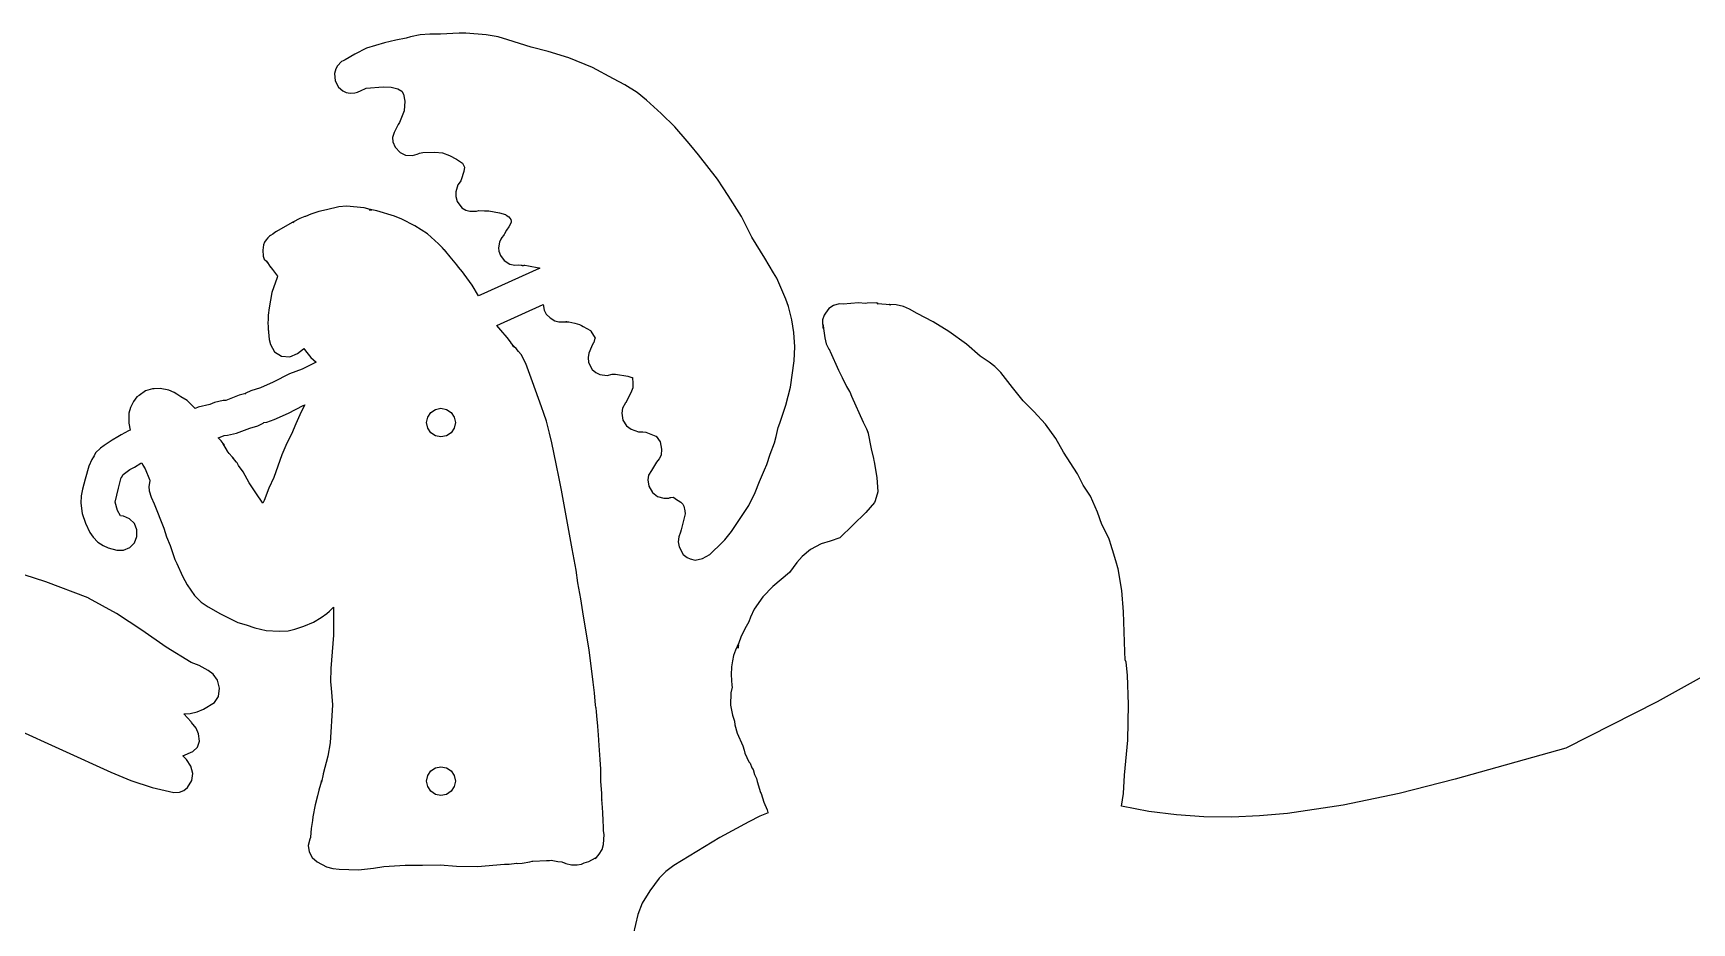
# Model space of a CAD drawing. Extents: x -2300 to 2026, y -6513 to 1502.
# Drawn here: x -1797.9 to -1566.7, y -2632.7 to -2508.6 of the extents above; entities that cross this region are included whole.
import ezdxf

# ---------------------------------------------------------------- set-up
doc = ezdxf.new("R2010")
doc.units = 0

msp = doc.modelspace()

# ---------------------------------------------------------------- linework, layer by layer
at = {"layer": 'Layer 1'}
for p, q in [((-1751.438942, -2510.73777), (-1753.078082, -2511.542947)), ((-1748.940432, -2510.000961), (-1751.438942, -2510.73777)), ((-1747.345102, -2509.588001), (-1748.940432, -2510.000961)), ((-1745.934772, -2509.32236), (-1747.345102, -2509.588001)), ((-1745.326232, -2509.146677), (-1745.934772, -2509.32236)), ((-1743.939527, -2508.886963), (-1745.326232, -2509.146677)), ((-1742.612672, -2508.769488), (-1743.939527, -2508.886963)), ((-1741.118732, -2508.756788), (-1742.612672, -2508.769488)), ((-1738.516302, -2508.63635), (-1741.118732, -2508.756788)), ((-1737.602117, -2508.63635), (-1738.516302, -2508.63635)), ((-1737.6, -2508.63), (-1737.602117, -2508.63635)), ((-1737.599618, -2508.638682), (-1737.6, -2508.63)), ((-1734.774938, -2508.846961), (-1737.599618, -2508.638682)), ((-1733.069118, -2509.147738), (-1734.774938, -2508.846961)), ((-1731.747688, -2509.557947), (-1733.069118, -2509.147738)), ((-1728.475548, -2510.605487), (-1731.747688, -2509.557947)), ((-1726.136848, -2511.203867), (-1728.475548, -2510.605487)), ((-1754.908335, -2512.577279), (-1755.468642, -2513.195)), ((-1754.697119, -2512.50772), (-1754.908335, -2512.577279)), ((-1754.49773, -2512.413741), (-1754.697119, -2512.50772)), ((-1754.393802, -2512.328016), (-1754.49773, -2512.413741)), ((-1753.078082, -2511.542947), (-1754.393802, -2512.328016)), ((-1723.251628, -2512.052436), (-1726.136848, -2511.203867)), ((-1719.95967, -2513.427897), (-1723.251628, -2512.052436)), ((-1755.700628, -2513.590392), (-1755.901711, -2514.272592)), ((-1755.901711, -2514.272592), (-1755.831438, -2515.264671)), ((-1755.831438, -2515.264671), (-1755.33487, -2516.177798)), ((-1755.468642, -2513.195), (-1755.700628, -2513.590392)), ((-1717.028228, -2514.978296), (-1719.95967, -2513.427897)), ((-1715.445075, -2515.827264), (-1717.028228, -2514.978296)), ((-1755.33487, -2516.177798), (-1754.73014, -2516.677541)), ((-1754.73014, -2516.677541), (-1754.263628, -2516.88582)), ((-1754.263628, -2516.88582), (-1753.718376, -2516.994828)), ((-1753.718376, -2516.994828), (-1753.076605, -2516.961173)), ((-1753.076605, -2516.961173), (-1752.890551, -2516.919264)), ((-1752.890551, -2516.919264), (-1752.705555, -2516.86296)), ((-1752.705555, -2516.86296), (-1752.587234, -2516.81597)), ((-1752.587234, -2516.81597), (-1752.259575, -2516.685372)), ((-1752.259575, -2516.685372), (-1751.465193, -2516.311147)), ((-1751.465193, -2516.311147), (-1749.104351, -2516.09628)), ((-1749.104351, -2516.09628), (-1748.016886, -2516.179733)), ((-1748.016886, -2516.179733), (-1747.072273, -2516.408302)), ((-1747.072273, -2516.408302), (-1746.515803, -2516.700824)), ((-1746.515803, -2516.700824), (-1746.275985, -2517.122463)), ((-1746.275985, -2517.122463), (-1746.095011, -2518.1156)), ((-1713.729838, -2516.905306), (-1715.445075, -2515.827264)), ((-1712.414118, -2517.998776), (-1713.729838, -2516.905306)), ((-1746.171634, -2519.4474), (-1746.822719, -2521.084)), ((-1746.095011, -2518.1156), (-1746.171634, -2519.4474)), ((-1710.384238, -2519.815716), (-1712.414118, -2517.998776)), ((-1708.461888, -2521.682826), (-1710.384238, -2519.815716)), ((-1747.358657, -2521.998186), (-1747.596781, -2522.466391)), ((-1747.304259, -2521.925796), (-1747.358657, -2521.998186)), ((-1747.213878, -2521.746515), (-1747.304259, -2521.925796)), ((-1747.011737, -2521.380121), (-1747.213878, -2521.746515)), ((-1746.822719, -2521.084), (-1747.011737, -2521.380121)), ((-1706.722418, -2523.708046), (-1708.461888, -2521.682826)), ((-1747.596781, -2522.466391), (-1747.800113, -2523.181108)), ((-1747.800113, -2523.181108), (-1747.747603, -2523.774558)), ((-1747.747603, -2523.774558), (-1747.425755, -2524.537971)), ((-1747.425755, -2524.537971), (-1746.753319, -2525.255836)), ((-1706.222408, -2524.277531), (-1706.722418, -2523.708046)), ((-1705.177888, -2525.587426), (-1706.222408, -2524.277531)), ((-1746.753319, -2525.255836), (-1745.984525, -2525.642231)), ((-1745.984525, -2525.642231), (-1745.019116, -2525.704249)), ((-1745.019116, -2525.704249), (-1744.359353, -2525.514596)), ((-1744.359353, -2525.514596), (-1744.156789, -2525.404106)), ((-1744.156789, -2525.404106), (-1744.030636, -2525.381881)), ((-1744.030636, -2525.381881), (-1743.581481, -2525.289383)), ((-1743.581481, -2525.289383), (-1741.899581, -2525.247473)), ((-1741.899581, -2525.247473), (-1740.834481, -2525.331293)), ((-1740.834481, -2525.331293), (-1739.861637, -2525.68123)), ((-1739.861637, -2525.68123), (-1738.895621, -2526.192139)), ((-1738.895621, -2526.192139), (-1738.059964, -2526.766389)), ((-1738.059964, -2526.766389), (-1737.78755, -2527.318626)), ((-1702.501588, -2528.996516), (-1705.177888, -2525.587426)), ((-1738.290892, -2529.215157), (-1738.3999, -2529.380045)), ((-1738.228874, -2529.080326), (-1738.290892, -2529.215157)), ((-1737.863988, -2527.944523), (-1738.228874, -2529.080326)), ((-1737.78755, -2527.318626), (-1737.863988, -2527.944523)), ((-1701.711862, -2530.196446), (-1702.501588, -2528.996516)), ((-1738.99066, -2530.775345), (-1738.99701, -2531.414153)), ((-1738.99701, -2531.414153), (-1738.805188, -2532.114687)), ((-1738.697503, -2529.793772), (-1738.99066, -2530.775345)), ((-1738.3999, -2529.380045), (-1738.697503, -2529.793772)), ((-1701.016963, -2531.266206), (-1701.711862, -2530.196446)), ((-1699.154933, -2534.186346), (-1701.016963, -2531.266206)), ((-1759.208563, -2533.871172), (-1759.933519, -2534.206663)), ((-1758.08192, -2533.487104), (-1759.208563, -2533.871172)), ((-1757.030523, -2533.259881), (-1758.08192, -2533.487104)), ((-1755.301423, -2532.842476), (-1757.030523, -2533.259881)), ((-1754.236323, -2532.781516), (-1755.301423, -2532.842476)), ((-1751.784173, -2533.00313), (-1754.236323, -2532.781516)), ((-1750.947669, -2533.212891), (-1751.784173, -2533.00313)), ((-1750.464858, -2533.311316), (-1751.058793, -2533.247816)), ((-1751.058793, -2533.247816), (-1750.694304, -2533.278296)), ((-1750.905335, -2533.229824), (-1750.947669, -2533.212891)), ((-1750.694304, -2533.278296), (-1750.905335, -2533.229824)), ((-1750.008718, -2533.420536), (-1750.464858, -2533.311316)), ((-1747.543658, -2534.137237), (-1750.008718, -2533.420536)), ((-1738.805188, -2532.114687), (-1738.135529, -2532.976673)), ((-1738.135529, -2532.976673), (-1737.591306, -2533.301732)), ((-1737.591306, -2533.301732), (-1737.024044, -2533.466097)), ((-1737.024044, -2533.466097), (-1736.095919, -2533.465621)), ((-1736.095919, -2533.465621), (-1735.782653, -2533.377145)), ((-1735.782653, -2533.377145), (-1734.973454, -2533.402121)), ((-1734.973454, -2533.402121), (-1734.369783, -2533.410588)), ((-1734.369783, -2533.410588), (-1732.918813, -2533.692739)), ((-1732.918813, -2533.692739), (-1732.084637, -2533.922608)), ((-1732.084637, -2533.922608), (-1731.949806, -2534.013624)), ((-1764.003644, -2536.290513), (-1764.213458, -2536.42717)), ((-1761.786654, -2535.036393), (-1764.003644, -2536.290513)), ((-1761.574353, -2534.923787), (-1761.786654, -2535.036393)), ((-1761.708232, -2535.017502), (-1761.574353, -2534.923787)), ((-1761.699871, -2535.007395), (-1761.708232, -2535.017502)), ((-1760.712449, -2534.47569), (-1761.699871, -2535.007395)), ((-1760.031361, -2534.20444), (-1760.712449, -2534.47569)), ((-1759.976063, -2534.221479), (-1760.031361, -2534.20444)), ((-1759.933519, -2534.206663), (-1759.976063, -2534.221479)), ((-1746.495278, -2534.581101), (-1747.543658, -2534.137237)), ((-1744.694341, -2535.494596), (-1746.495278, -2534.581101)), ((-1742.920238, -2536.640821), (-1744.694341, -2535.494596)), ((-1731.920809, -2536.123087), (-1732.208675, -2536.638705)), ((-1731.949806, -2534.013624), (-1731.604155, -2534.252807)), ((-1731.583413, -2535.640912), (-1731.920809, -2536.123087)), ((-1731.604155, -2534.252807), (-1731.314173, -2534.620259)), ((-1731.262527, -2535.054386), (-1731.583413, -2535.640912)), ((-1731.314173, -2534.620259), (-1731.262527, -2534.841873)), ((-1731.262527, -2534.841873), (-1731.262527, -2535.054386)), ((-1697.727673, -2537.062256), (-1699.154933, -2534.186346)), ((-1765.803018, -2538.172648), (-1765.911603, -2538.885116)), ((-1765.647443, -2537.791226), (-1765.803018, -2538.172648)), ((-1765.42477, -2537.436262), (-1765.647443, -2537.791226)), ((-1765.211199, -2537.190729), (-1765.42477, -2537.436262)), ((-1765.055201, -2537.046584), (-1765.211199, -2537.190729)), ((-1764.942171, -2536.955144), (-1765.055201, -2537.046584)), ((-1764.807128, -2536.854391), (-1764.942171, -2536.955144)), ((-1764.516299, -2536.646112), (-1764.807128, -2536.854391)), ((-1764.23309, -2536.447146), (-1764.516299, -2536.646112)), ((-1764.213458, -2536.42717), (-1764.23309, -2536.447146)), ((-1741.393068, -2538.010301), (-1742.920238, -2536.640821)), ((-1740.86856, -2538.550261), (-1741.393068, -2538.010301)), ((-1740.592124, -2538.840243), (-1740.86856, -2538.550261)), ((-1732.8877, -2537.779162), (-1733.024648, -2538.568888)), ((-1733.024648, -2538.568888), (-1732.987977, -2539.024525)), ((-1732.706302, -2537.380383), (-1732.8877, -2537.779162)), ((-1732.554537, -2537.136332), (-1732.706302, -2537.380383)), ((-1732.342659, -2536.83873), (-1732.554537, -2537.136332)), ((-1732.234498, -2536.693527), (-1732.342659, -2536.83873)), ((-1732.208675, -2536.638705), (-1732.234498, -2536.693527)), ((-1695.930413, -2540.014996), (-1697.727673, -2537.062256)), ((-1765.911603, -2538.885116), (-1765.847611, -2539.718877)), ((-1765.847611, -2539.718877), (-1765.697636, -2540.14392)), ((-1765.697636, -2540.14392), (-1765.391751, -2540.439596)), ((-1765.391751, -2540.439596), (-1765.228663, -2540.66166)), ((-1765.228663, -2540.66166), (-1765.248453, -2540.629249)), ((-1765.248453, -2540.629249), (-1764.99276, -2540.975958)), ((-1740.564423, -2538.860271), (-1740.592124, -2538.840243)), ((-1740.381305, -2539.066514), (-1740.564423, -2538.860271)), ((-1739.801552, -2539.823643), (-1740.381305, -2539.066514)), ((-1738.865142, -2540.926423), (-1739.801552, -2539.823643)), ((-1738.639294, -2541.247944), (-1738.865142, -2540.926423)), ((-1732.987977, -2539.024525), (-1732.775729, -2539.647958)), ((-1732.775729, -2539.647958), (-1732.232038, -2540.342355)), ((-1732.232038, -2540.342355), (-1731.458319, -2540.834348)), ((-1731.458319, -2540.834348), (-1730.783502, -2540.984287)), ((-1694.702543, -2542.049526), (-1695.930413, -2540.014996)), ((-1764.99276, -2540.975958), (-1764.903226, -2541.091316)), ((-1764.777708, -2541.233979), (-1764.963319, -2541.037245)), ((-1764.963319, -2541.037245), (-1764.949898, -2541.057899)), ((-1764.949898, -2541.057899), (-1764.52773, -2541.595081)), ((-1764.903226, -2541.091316), (-1764.781253, -2541.228767)), ((-1764.781253, -2541.228767), (-1764.777708, -2541.233979)), ((-1763.915168, -2542.684949), (-1764.642796, -2544.814308)), ((-1764.52773, -2541.595081), (-1763.844895, -2542.528316)), ((-1763.844895, -2542.528316), (-1763.915168, -2542.684949)), ((-1738.072876, -2541.937763), (-1738.639294, -2541.247944)), ((-1737.81295, -2542.234942), (-1738.072876, -2541.937763)), ((-1736.716497, -2543.757985), (-1737.81295, -2542.234942)), ((-1727.395174, -2541.456646), (-1735.493304, -2545.129686)), ((-1730.783502, -2540.984287), (-1730.214569, -2540.959443)), ((-1730.214569, -2540.959443), (-1729.860663, -2540.999236)), ((-1729.860663, -2540.999236), (-1729.799492, -2541.005586)), ((-1729.799492, -2541.005586), (-1729.733875, -2541.011936)), ((-1729.733875, -2541.011936), (-1729.705089, -2541.014053)), ((-1729.705089, -2541.014053), (-1729.658522, -2541.018286)), ((-1729.658522, -2541.018286), (-1729.574702, -2541.022519)), ((-1729.574702, -2541.022519), (-1729.473526, -2540.996061)), ((-1729.473526, -2540.996061), (-1729.37743, -2541.002411)), ((-1729.37743, -2541.002411), (-1728.848688, -2541.072684)), ((-1728.848688, -2541.072684), (-1727.400678, -2541.354411)), ((-1727.400678, -2541.354411), (-1727.295268, -2541.416852)), ((-1727.295268, -2541.416852), (-1727.395174, -2541.456646)), ((-1694.263336, -2542.809619), (-1694.702543, -2542.049526)), ((-1693.011756, -2545.714309), (-1694.263336, -2542.809619)), ((-1764.642796, -2544.814308), (-1765.030858, -2546.915729)), ((-1735.83959, -2545.274042), (-1736.716497, -2543.757985)), ((-1735.493304, -2545.129686), (-1735.83959, -2545.274042)), ((-1765.030858, -2546.915729), (-1765.134786, -2547.946759)), ((-1733.283314, -2549.409359), (-1726.807184, -2546.471649)), ((-1726.807184, -2546.471649), (-1726.690185, -2547.273599)), ((-1726.690185, -2547.273599), (-1726.408147, -2547.799846)), ((-1726.408147, -2547.799846), (-1725.858497, -2548.344469)), ((-1692.599431, -2546.766499), (-1693.011756, -2545.714309)), ((-1692.138793, -2548.589184), (-1692.599431, -2546.766499)), ((-1687.48166, -2547.6922), (-1687.628239, -2547.943871)), ((-1686.975615, -2547.040054), (-1687.48166, -2547.6922)), ((-1686.36, -2546.6), (-1686.975615, -2547.040054)), ((-1685.564742, -2546.387757), (-1686.3662, -2546.590586)), ((-1686.3662, -2546.590586), (-1686.36, -2546.59)), ((-1686.36, -2546.59), (-1686.36, -2546.6)), ((-1684.99949, -2546.411305), (-1685.564742, -2546.387757)), ((-1682.87087, -2546.228214), (-1684.99949, -2546.411305)), ((-1681.90362, -2546.327697), (-1682.87087, -2546.228214)), ((-1681.641768, -2546.303567), (-1681.90362, -2546.327697)), ((-1680.305183, -2546.262134), (-1681.641768, -2546.303567)), ((-1680.123591, -2546.342084), (-1680.305183, -2546.262134)), ((-1680.277138, -2546.375322), (-1680.123591, -2546.342084)), ((-1678.375808, -2546.51862), (-1680.277138, -2546.375322)), ((-1678.520345, -2546.45131), (-1678.580104, -2546.48302)), ((-1678.580104, -2546.48302), (-1678.375808, -2546.51862)), ((-1677.621981, -2546.51862), (-1678.520345, -2546.45131)), ((-1676.575081, -2546.771777), (-1677.621981, -2546.51862)), ((-1675.748145, -2547.116256), (-1676.575081, -2546.771777)), ((-1674.672801, -2547.71707), (-1675.748145, -2547.116256)), ((-1672.46158, -2548.87605), (-1674.672801, -2547.71707)), ((-1765.134786, -2548.717647), (-1765.177146, -2548.887297)), ((-1765.177146, -2548.887297), (-1765.168864, -2549.738297)), ((-1765.168864, -2549.738297), (-1765.130156, -2550.095034)), ((-1765.134786, -2547.946759), (-1765.134786, -2548.717647)), ((-1765.130156, -2550.095034), (-1765.118276, -2550.078868)), ((-1765.118276, -2550.078868), (-1765.085256, -2550.248412)), ((-1732.734041, -2550.066794), (-1733.283314, -2549.409359)), ((-1731.832132, -2551.084694), (-1732.734041, -2550.066794)), ((-1725.858497, -2548.344469), (-1725.196598, -2548.736022)), ((-1725.196598, -2548.736022), (-1724.641101, -2548.897685)), ((-1724.641101, -2548.897685), (-1723.882807, -2548.899881)), ((-1723.882807, -2548.899881), (-1723.52226, -2548.880858)), ((-1723.52226, -2548.880858), (-1723.645741, -2548.870883)), ((-1723.645741, -2548.870883), (-1723.222409, -2548.892049)), ((-1723.222409, -2548.892049), (-1722.39035, -2549.084877)), ((-1722.39035, -2549.084877), (-1721.75641, -2549.265216)), ((-1721.75641, -2549.265216), (-1721.469603, -2549.384172)), ((-1721.469603, -2549.384172), (-1721.22661, -2549.532338)), ((-1721.22661, -2549.532338), (-1720.21019, -2550.0941)), ((-1720.21019, -2550.0941), (-1720.152828, -2550.175804)), ((-1720.152828, -2550.175804), (-1719.576673, -2551.153066)), ((-1691.884212, -2550.377099), (-1692.138793, -2548.589184)), ((-1687.857473, -2548.588817), (-1687.861003, -2549.179656)), ((-1687.861003, -2549.179656), (-1687.77776, -2549.487763)), ((-1687.628239, -2547.943871), (-1687.857473, -2548.588817)), ((-1687.80301, -2549.305252), (-1687.80102, -2549.30504)), ((-1687.777779, -2549.483051), (-1687.80301, -2549.305252)), ((-1687.80102, -2549.30504), (-1687.729128, -2549.852593)), ((-1687.764867, -2549.619576), (-1687.777779, -2549.483051)), ((-1687.77776, -2549.487763), (-1687.553055, -2551.127753)), ((-1687.729128, -2549.852593), (-1687.764867, -2549.619576)), ((-1670.263521, -2550.24902), (-1672.46158, -2548.87605)), ((-1765.085256, -2550.248412), (-1765.093723, -2550.316568)), ((-1765.093723, -2550.316568), (-1765.025143, -2551.374268)), ((-1765.025143, -2551.374268), (-1764.82152, -2552.062606)), ((-1764.82152, -2552.062606), (-1764.241822, -2553.054095)), ((-1731.37959, -2551.683709), (-1731.832132, -2551.084694)), ((-1731.244124, -2551.889872), (-1731.37959, -2551.683709)), ((-1730.959433, -2552.233618), (-1731.244124, -2551.889872)), ((-1730.573778, -2552.626259), (-1731.076273, -2552.173082)), ((-1731.076273, -2552.173082), (-1730.846827, -2552.364216)), ((-1730.846827, -2552.364216), (-1730.959433, -2552.233618)), ((-1720.055674, -2552.381787), (-1720.445351, -2553.283061)), ((-1719.822206, -2551.875905), (-1720.055674, -2552.381787)), ((-1719.76421, -2551.775152), (-1719.822206, -2551.875905)), ((-1719.64229, -2551.37722), (-1719.76421, -2551.775152)), ((-1719.576673, -2551.153066), (-1719.64229, -2551.37722)), ((-1691.74781, -2552.376693), (-1691.884212, -2550.377099)), ((-1691.811373, -2554.322233), (-1691.74781, -2552.376693)), ((-1687.553055, -2551.127753), (-1687.358303, -2551.940182)), ((-1687.358303, -2551.940182), (-1686.991992, -2552.707203)), ((-1667.823841, -2551.98743), (-1670.263521, -2550.24902)), ((-1665.900601, -2553.68753), (-1667.823841, -2551.98743)), ((-1764.241822, -2553.054095), (-1763.267838, -2553.662745)), ((-1763.267838, -2553.662745), (-1762.122576, -2553.749197)), ((-1762.122576, -2553.749197), (-1761.06826, -2553.293656)), ((-1761.06826, -2553.293656), (-1760.222231, -2552.664796)), ((-1758.46159, -2554.514762), (-1760.4068, -2555.497104)), ((-1760.222231, -2552.664796), (-1760.170161, -2552.627543)), ((-1760.170161, -2552.627543), (-1759.95151, -2552.943772)), ((-1759.95151, -2552.943772), (-1759.203454, -2553.867855)), ((-1759.203454, -2553.867855), (-1758.46159, -2554.514762)), ((-1730.256491, -2553.023133), (-1730.573778, -2552.626259)), ((-1729.886499, -2553.453027), (-1730.256491, -2553.023133)), ((-1729.215729, -2554.719217), (-1729.886499, -2553.453027)), ((-1728.858648, -2555.724207), (-1729.215729, -2554.719217)), ((-1720.445351, -2553.283061), (-1720.545469, -2553.867047)), ((-1720.545469, -2553.867047), (-1720.494511, -2554.547923)), ((-1720.494511, -2554.547923), (-1719.990481, -2555.520577)), ((-1692.321302, -2558.018449), (-1691.811373, -2554.322233)), ((-1686.991992, -2552.707203), (-1686.869781, -2552.885426)), ((-1686.869781, -2552.885426), (-1686.903684, -2552.827429)), ((-1686.903684, -2552.827429), (-1686.801238, -2553.036555)), ((-1686.801238, -2553.036555), (-1685.628858, -2555.609995)), ((-1664.626708, -2554.506145), (-1665.900601, -2553.68753)), ((-1663.840397, -2555.119427), (-1664.626708, -2554.506145)), ((-1762.18077, -2556.162159), (-1764.44115, -2557.302189)), ((-1760.4068, -2555.497104), (-1762.18077, -2556.162159)), ((-1728.322286, -2557.276567), (-1728.858648, -2555.724207)), ((-1719.990481, -2555.520577), (-1719.479735, -2555.958589)), ((-1719.479735, -2555.958589), (-1718.894555, -2556.229578)), ((-1718.894555, -2556.229578), (-1717.881651, -2556.369146)), ((-1717.881651, -2556.369146), (-1717.216596, -2556.196638)), ((-1717.216596, -2556.196638), (-1717.10653, -2556.196638)), ((-1717.10653, -2556.196638), (-1716.754106, -2556.179704)), ((-1716.754106, -2556.179704), (-1714.995586, -2556.489795)), ((-1714.995586, -2556.489795), (-1714.434883, -2556.659763)), ((-1714.434883, -2556.659763), (-1714.370325, -2556.670347)), ((-1714.370325, -2556.670347), (-1714.30619, -2557.498808)), ((-1685.628858, -2555.609995), (-1685.150874, -2556.654565)), ((-1685.150874, -2556.654565), (-1684.549362, -2557.913345)), ((-1663.033841, -2555.9496), (-1663.840397, -2555.119427)), ((-1661.381224, -2558.070735), (-1663.033841, -2555.9496)), ((-1783.43403, -2559.37366), (-1783.934541, -2560.005377)), ((-1783.147355, -2559.149611), (-1783.43403, -2559.37366)), ((-1782.261744, -2558.52689), (-1783.147355, -2559.149611)), ((-1781.278743, -2558.220715), (-1782.261744, -2558.52689)), ((-1781.018844, -2558.235849), (-1781.278743, -2558.220715)), ((-1780.220065, -2558.187405), (-1781.018844, -2558.235849)), ((-1778.996794, -2558.428677), (-1780.220065, -2558.187405)), ((-1778.255702, -2558.743107), (-1778.996794, -2558.428677)), ((-1777.860364, -2559.002292), (-1778.255702, -2558.743107)), ((-1777.315747, -2559.343921), (-1777.860364, -2559.002292)), ((-1776.4331, -2559.860174), (-1777.315747, -2559.343921)), ((-1769.18755, -2559.141355), (-1771.0572, -2559.860173)), ((-1768.256855, -2558.868941), (-1769.18755, -2559.141355)), ((-1768.247224, -2558.822772), (-1768.332664, -2558.884423)), ((-1768.332664, -2558.884423), (-1768.256855, -2558.868941)), ((-1767.57275, -2558.507204), (-1768.247224, -2558.822772)), ((-1766.19904, -2558.09128), (-1767.57275, -2558.507204)), ((-1764.44115, -2557.302189), (-1766.19904, -2558.09128)), ((-1727.025196, -2560.756987), (-1728.322286, -2557.276567)), ((-1714.585378, -2558.813466), (-1715.281971, -2560.127066)), ((-1714.310424, -2558.092108), (-1714.585378, -2558.813466)), ((-1714.30619, -2557.498808), (-1714.310424, -2558.092108)), ((-1692.968788, -2560.498959), (-1692.321302, -2558.018449)), ((-1684.549362, -2557.913345), (-1684.101416, -2558.624596)), ((-1684.101416, -2558.624596), (-1684.017354, -2558.709216)), ((-1684.044771, -2558.624966), (-1684.092009, -2558.553882)), ((-1684.092009, -2558.553882), (-1684.076172, -2558.632877)), ((-1684.076172, -2558.632877), (-1683.839413, -2559.236257)), ((-1684.017354, -2558.709216), (-1684.044771, -2558.624966)), ((-1683.839413, -2559.236257), (-1682.223913, -2562.888347)), ((-1659.894791, -2559.90945), (-1661.381224, -2558.070735)), ((-1784.549166, -2561.621605), (-1784.568481, -2563.019717)), ((-1784.347977, -2560.832065), (-1784.549166, -2561.621605)), ((-1783.934541, -2560.005377), (-1784.347977, -2560.832065)), ((-1775.31169, -2560.983484), (-1776.4331, -2559.860174)), ((-1774.882855, -2560.813516), (-1775.31169, -2560.983484)), ((-1773.257685, -2560.398651), (-1774.882855, -2560.813516)), ((-1772.6066, -2560.127719), (-1773.257685, -2560.398651)), ((-1771.41907, -2559.876868), (-1772.6066, -2560.127719)), ((-1771.0572, -2559.860173), (-1771.41907, -2559.876868)), ((-1764.295264, -2562.501546), (-1762.319784, -2561.613184)), ((-1762.319784, -2561.613184), (-1760.260484, -2560.565224)), ((-1760.547732, -2561.452927), (-1761.27544, -2563.113237)), ((-1760.0228, -2560.4763), (-1760.547732, -2561.452927)), ((-1760.260484, -2560.565224), (-1760.023206, -2560.476324)), ((-1760.023206, -2560.476324), (-1760.0228, -2560.4763)), ((-1742.905223, -2562.177426), (-1742.471547, -2561.528584)), ((-1742.471547, -2561.528584), (-1741.822567, -2561.095116)), ((-1741.822567, -2561.095116), (-1741.0571, -2560.943024)), ((-1741.0571, -2560.943024), (-1740.278711, -2561.100227)), ((-1741.0571, -2560.943024), (-1741.0571, -2560.943024)), ((-1740.278711, -2561.100227), (-1739.643066, -2561.52881)), ((-1739.643066, -2561.52881), (-1739.214483, -2562.164455)), ((-1726.727594, -2561.669056), (-1727.025196, -2560.756987)), ((-1726.37009, -2562.728446), (-1726.727594, -2561.669056)), ((-1715.738534, -2560.92674), (-1715.867888, -2561.643625)), ((-1715.867888, -2561.643625), (-1715.714192, -2562.58832)), ((-1715.323034, -2560.196704), (-1715.738534, -2560.92674)), ((-1715.312451, -2560.17977), (-1715.323034, -2560.196704)), ((-1715.281971, -2560.127066), (-1715.312451, -2560.17977)), ((-1693.833867, -2563.014609), (-1692.968788, -2560.498959)), ((-1658.429453, -2561.396247), (-1659.894791, -2559.90945)), ((-1656.786501, -2563.17292), (-1658.429453, -2561.396247)), ((-1784.369515, -2563.992746), (-1784.617588, -2564.085244)), ((-1784.568481, -2563.019717), (-1784.369515, -2563.992746)), ((-1769.53993, -2564.418181), (-1767.68997, -2563.706137)), ((-1767.68997, -2563.706137), (-1766.59121, -2563.37488)), ((-1766.59121, -2563.37488), (-1765.825746, -2563.033171)), ((-1765.825746, -2563.033171), (-1765.730364, -2562.944351)), ((-1765.730364, -2562.944351), (-1765.353175, -2562.870188)), ((-1765.353175, -2562.870188), (-1764.295264, -2562.501546)), ((-1761.27544, -2563.113237), (-1761.917211, -2564.550877)), ((-1743.05756, -2562.942844), (-1742.905223, -2562.177426)), ((-1742.905407, -2563.708458), (-1743.05756, -2562.942844)), ((-1742.471774, -2564.357518), (-1742.905407, -2563.708458)), ((-1739.209372, -2563.708311), (-1739.64284, -2564.357291)), ((-1739.214483, -2562.164455), (-1739.05728, -2562.942844)), ((-1739.05728, -2562.942844), (-1739.209372, -2563.708311)), ((-1725.924533, -2564.402296), (-1726.37009, -2562.728446)), ((-1715.714192, -2562.58832), (-1715.17971, -2563.406777)), ((-1715.17971, -2563.406777), (-1714.566332, -2563.86932)), ((-1714.566332, -2563.86932), (-1713.547132, -2564.218172)), ((-1694.353719, -2564.860975), (-1694.06543, -2563.620185)), ((-1694.06543, -2563.620185), (-1693.833867, -2563.014609)), ((-1682.223913, -2562.888347), (-1681.765, -2563.823064)), ((-1681.765, -2563.823064), (-1681.551438, -2564.274124)), ((-1655.367265, -2565.18084), (-1656.786501, -2563.17292)), ((-1788.001497, -2566.156396), (-1788.537859, -2566.500565)), ((-1786.901257, -2565.374502), (-1788.001497, -2566.156396)), ((-1786.102218, -2564.951805), (-1786.901257, -2565.374502)), ((-1785.65184, -2564.637746), (-1786.102218, -2564.951805)), ((-1784.617588, -2564.085244), (-1785.65184, -2564.637746)), ((-1772.105113, -2565.058047), (-1771.828677, -2564.987139)), ((-1771.721151, -2565.468256), (-1772.105113, -2565.058047)), ((-1771.828677, -2564.987139), (-1771.29803, -2564.751978)), ((-1771.430322, -2565.849043), (-1771.721151, -2565.468256)), ((-1771.279987, -2566.081585), (-1771.430322, -2565.849043)), ((-1770.862423, -2566.843873), (-1771.411272, -2565.886296)), ((-1771.411272, -2565.886296), (-1771.279987, -2566.081585)), ((-1771.29803, -2564.751978), (-1770.81776, -2564.719778)), ((-1770.81776, -2564.719778), (-1769.53993, -2564.418181)), ((-1762.558982, -2565.817487), (-1763.259808, -2567.440757)), ((-1761.917211, -2564.550877), (-1762.558982, -2565.817487)), ((-1741.822714, -2564.791151), (-1742.471774, -2564.357518)), ((-1741.0571, -2564.943304), (-1741.822714, -2564.791151)), ((-1740.291682, -2564.790967), (-1741.0571, -2564.943304)), ((-1739.64284, -2564.357291), (-1740.291682, -2564.790967)), ((-1725.592217, -2565.743836), (-1725.924533, -2564.402296)), ((-1725.010347, -2568.685146), (-1725.592217, -2565.743836)), ((-1713.547132, -2564.218172), (-1712.899882, -2564.255399)), ((-1712.899882, -2564.255399), (-1712.495177, -2564.274449)), ((-1712.495177, -2564.274449), (-1711.127817, -2564.815467)), ((-1711.127817, -2564.815467), (-1711.080404, -2564.849545)), ((-1711.080404, -2564.849545), (-1710.50036, -2565.642896)), ((-1710.50036, -2565.642896), (-1710.329413, -2566.651035)), ((-1695.176465, -2567.353347), (-1694.568772, -2565.765847)), ((-1694.568772, -2565.765847), (-1694.353719, -2564.860975)), ((-1681.50699, -2564.362237), (-1681.552297, -2564.225441)), ((-1681.552297, -2564.225441), (-1681.103692, -2566.619591)), ((-1681.551438, -2564.274124), (-1681.50699, -2564.362237)), ((-1654.266511, -2567.05001), (-1655.367265, -2565.18084)), ((-1789.718161, -2568.080646), (-1790.151177, -2569.013031)), ((-1789.486122, -2567.738171), (-1789.718161, -2568.080646)), ((-1789.423046, -2567.592545), (-1789.529752, -2567.811884)), ((-1789.529752, -2567.811884), (-1789.486122, -2567.738171)), ((-1789.200638, -2567.15919), (-1789.423046, -2567.592545)), ((-1788.537859, -2566.500565), (-1789.200638, -2567.15919)), ((-1783.801206, -2569.163947), (-1782.909669, -2568.625045)), ((-1782.909669, -2568.625045), (-1782.742241, -2568.559852)), ((-1782.742241, -2568.559852), (-1782.601695, -2568.902539)), ((-1770.843373, -2566.87901), (-1770.862423, -2566.843873)), ((-1770.585987, -2567.237572), (-1770.843373, -2566.87901)), ((-1770.178742, -2567.72906), (-1770.585987, -2567.237572)), ((-1770.123497, -2567.784305), (-1770.178742, -2567.72906)), ((-1770.026342, -2567.883576), (-1770.123497, -2567.784305)), ((-1769.818063, -2568.118314), (-1770.026501, -2567.865691)), ((-1770.026501, -2567.865691), (-1770.026342, -2567.883576)), ((-1769.552846, -2568.459308), (-1769.818063, -2568.118314)), ((-1769.472413, -2568.571914), (-1769.552846, -2568.459308)), ((-1769.267732, -2568.918623), (-1769.472413, -2568.571914)), ((-1763.259808, -2567.440757), (-1764.357928, -2570.583787)), ((-1711.010554, -2568.479829), (-1711.710322, -2569.608009)), ((-1710.66702, -2567.983261), (-1711.010554, -2568.479829)), ((-1710.387833, -2567.490291), (-1710.66702, -2567.983261)), ((-1710.329413, -2566.651035), (-1710.387833, -2567.490291)), ((-1695.660545, -2568.766637), (-1695.176465, -2567.353347)), ((-1681.103692, -2566.619591), (-1680.785495, -2567.970231)), ((-1680.785495, -2567.970231), (-1680.710058, -2568.209202)), ((-1680.710058, -2568.209202), (-1680.66673, -2568.423408)), ((-1680.66673, -2568.423408), (-1680.286811, -2570.580787)), ((-1652.339931, -2570.10393), (-1654.266511, -2567.05001)), ((-1790.648169, -2570.827431), (-1791.041577, -2572.219214)), ((-1790.151177, -2569.013031), (-1790.648169, -2570.827431)), ((-1786.011422, -2572.068217), (-1785.625767, -2570.614917)), ((-1785.625767, -2570.614917), (-1785.591001, -2570.606953)), ((-1785.591001, -2570.606953), (-1785.342558, -2570.163857)), ((-1785.342558, -2570.163857), (-1784.435146, -2569.492664)), ((-1784.435146, -2569.492664), (-1783.801206, -2569.163947)), ((-1782.601695, -2568.902539), (-1782.313406, -2569.388312)), ((-1782.313406, -2569.388312), (-1781.668883, -2570.892412)), ((-1781.668883, -2570.892412), (-1781.629302, -2570.979407)), ((-1781.629302, -2570.979407), (-1781.659782, -2571.076562)), ((-1768.637179, -2569.794074), (-1769.267732, -2568.918623)), ((-1767.784588, -2571.324204), (-1768.637179, -2569.794074)), ((-1764.357928, -2570.583787), (-1765.071031, -2572.072437)), ((-1724.607758, -2570.746566), (-1725.010347, -2568.685146)), ((-1724.252794, -2572.356286), (-1724.607758, -2570.746566)), ((-1712.132569, -2570.274413), (-1712.241607, -2570.903912)), ((-1712.241607, -2570.903912), (-1712.093649, -2571.792829)), ((-1711.710322, -2569.608009), (-1712.132569, -2570.274413)), ((-1696.64966, -2571.141741), (-1695.984182, -2569.520591)), ((-1695.984182, -2569.520591), (-1695.660545, -2568.766637)), ((-1680.286811, -2570.580787), (-1680.162288, -2572.577988)), ((-1651.529017, -2571.65819), (-1652.339931, -2570.10393)), ((-1791.205589, -2573.13566), (-1791.252899, -2574.201391)), ((-1791.041577, -2572.219214), (-1791.205589, -2573.13566)), ((-1786.455286, -2574.055127), (-1786.011422, -2572.068217)), ((-1781.659782, -2571.076562), (-1781.765711, -2571.84439)), ((-1781.765711, -2571.84439), (-1781.721244, -2572.461308)), ((-1781.721244, -2572.461308), (-1781.444094, -2573.358532)), ((-1766.865323, -2572.755064), (-1767.784588, -2571.324204)), ((-1765.888061, -2574.194814), (-1766.865323, -2572.755064)), ((-1765.071031, -2572.072437), (-1765.726772, -2573.811487)), ((-1722.754834, -2580.530826), (-1724.252794, -2572.356286)), ((-1712.093649, -2571.792829), (-1711.555938, -2572.692702)), ((-1711.555938, -2572.692702), (-1710.868529, -2573.230469)), ((-1710.868529, -2573.230469), (-1709.990538, -2573.476002)), ((-1698.13852, -2574.511461), (-1697.256616, -2572.70206)), ((-1697.256616, -2572.70206), (-1696.64966, -2571.141741)), ((-1680.162288, -2572.577988), (-1680.542863, -2573.860468)), ((-1650.521047, -2573.2006), (-1651.529017, -2571.65819)), ((-1649.562729, -2575.45611), (-1650.521047, -2573.2006)), ((-1791.252899, -2574.201391), (-1791.05261, -2575.620109)), ((-1786.144772, -2575.186267), (-1786.455286, -2574.055127)), ((-1785.728213, -2575.940221), (-1786.144772, -2575.186267)), ((-1781.444094, -2573.358532), (-1781.057592, -2574.260229)), ((-1781.057592, -2574.260229), (-1779.700182, -2577.667839)), ((-1765.726772, -2573.811487), (-1765.888061, -2574.194814)), ((-1709.990538, -2573.476002), (-1709.310931, -2573.472747)), ((-1709.310931, -2573.472747), (-1709.124401, -2573.400437)), ((-1709.124401, -2573.400437), (-1709.004598, -2573.375037)), ((-1709.004598, -2573.375037), (-1708.624658, -2573.34625)), ((-1708.624658, -2573.34625), (-1708.357536, -2573.555588)), ((-1708.357536, -2573.555588), (-1707.632448, -2574.029059)), ((-1707.632448, -2574.029059), (-1707.328206, -2574.332191)), ((-1707.328206, -2574.332191), (-1707.22068, -2574.593175)), ((-1707.22068, -2574.593175), (-1707.063624, -2575.232406)), ((-1707.063624, -2575.232406), (-1707.008167, -2575.652563)), ((-1700.55956, -2578.113381), (-1698.13852, -2574.511461)), ((-1681.814719, -2575.460454), (-1683.640849, -2577.267874)), ((-1680.627529, -2574.103884), (-1681.814719, -2575.460454)), ((-1680.542863, -2573.860468), (-1680.627529, -2574.103884)), ((-1648.953829, -2577.13737), (-1649.562729, -2575.45611)), ((-1791.05261, -2575.620109), (-1790.607529, -2576.952621)), ((-1790.607529, -2576.952621), (-1789.999149, -2578.288314)), ((-1785.331339, -2576.015151), (-1785.728213, -2575.940221)), ((-1784.465029, -2576.370842), (-1785.331339, -2576.015151)), ((-1783.800795, -2577.030995), (-1784.465029, -2576.370842)), ((-1783.439772, -2577.895098), (-1783.800795, -2577.030995)), ((-1783.436929, -2578.831581), (-1783.439772, -2577.895098)), ((-1779.700182, -2577.667839), (-1779.296535, -2578.895709)), ((-1707.555959, -2577.880343), (-1707.675339, -2578.237847)), ((-1707.008167, -2575.652563), (-1707.555959, -2577.880343)), ((-1683.640849, -2577.267874), (-1685.441749, -2579.012844)), ((-1647.961306, -2579.07136), (-1648.953829, -2577.13737)), ((-1789.999149, -2578.288314), (-1789.536924, -2578.945218)), ((-1789.536924, -2578.945218), (-1788.876739, -2579.598451)), ((-1788.876739, -2579.598451), (-1788.164823, -2580.081811)), ((-1788.164823, -2580.081811), (-1787.450665, -2580.405112)), ((-1784.45254, -2580.361865), (-1783.801386, -2579.712031)), ((-1783.801386, -2579.712031), (-1783.436929, -2578.831581)), ((-1779.296535, -2578.895709), (-1778.816477, -2580.092469)), ((-1778.816477, -2580.092469), (-1778.153539, -2582.034929)), ((-1707.90796, -2578.88491), (-1707.993222, -2579.570401)), ((-1707.993222, -2579.570401), (-1707.87838, -2580.273891)), ((-1707.675339, -2578.237847), (-1707.90796, -2578.88491)), ((-1703.076689, -2580.840275), (-1702.33099, -2580.114261)), ((-1702.33099, -2580.114261), (-1701.480993, -2579.277492)), ((-1701.480993, -2579.277492), (-1700.55956, -2578.113381)), ((-1688.059053, -2579.871732), (-1689.560839, -2580.664263)), ((-1686.786489, -2579.476393), (-1688.059053, -2579.871732)), ((-1685.441749, -2579.012844), (-1686.786489, -2579.476393)), ((-1647.819278, -2579.483262), (-1647.961306, -2579.07136)), ((-1647.67054, -2579.961627), (-1647.819278, -2579.483262)), ((-1647.273306, -2581.276917), (-1647.67054, -2579.961627)), ((-1787.450665, -2580.405112), (-1786.252719, -2580.725991)), ((-1786.252719, -2580.725991), (-1785.299837, -2580.72016)), ((-1785.299837, -2580.72016), (-1784.45254, -2580.361865)), ((-1778.153539, -2582.034929), (-1777.893613, -2582.584837)), ((-1722.236464, -2583.541356), (-1722.754834, -2580.530826)), ((-1707.87838, -2580.273891), (-1707.318259, -2581.34362)), ((-1707.318259, -2581.34362), (-1706.751894, -2581.781187)), ((-1706.751894, -2581.781187), (-1706.317929, -2581.955546)), ((-1706.317929, -2581.955546), (-1705.633004, -2582.13697)), ((-1705.633004, -2582.13697), (-1704.596449, -2581.900725)), ((-1704.596449, -2581.900725), (-1703.583283, -2581.336767)), ((-1703.583283, -2581.336767), (-1703.076689, -2580.840275)), ((-1691.439249, -2582.458343), (-1692.465239, -2583.858093)), ((-1690.691693, -2581.597656), (-1691.439249, -2582.458343)), ((-1689.560839, -2580.664263), (-1690.691693, -2581.597656)), ((-1646.888349, -2582.568077), (-1647.273306, -2581.276917)), ((-1796.118635, -2585.140366), (-1802.047471, -2583.25172)), ((-1777.893613, -2582.584837), (-1777.070867, -2584.339757)), ((-1777.070867, -2584.339757), (-1776.447987, -2585.587688)), ((-1721.966167, -2585.313426), (-1722.236464, -2583.541356)), ((-1692.465239, -2583.858093), (-1694.802179, -2585.821723)), ((-1646.756608, -2583.011517), (-1646.888349, -2582.568077)), ((-1646.739756, -2583.040065), (-1646.756608, -2583.011517)), ((-1646.665549, -2583.351029), (-1646.739756, -2583.040065)), ((-1646.166128, -2586.38369), (-1646.665549, -2583.351029)), ((-1790.217571, -2587.39064), (-1796.118635, -2585.140366)), ((-1776.447987, -2585.587688), (-1775.417757, -2587.072787)), ((-1775.417757, -2587.072787), (-1774.48455, -2587.975077)), ((-1721.569717, -2587.528296), (-1721.966167, -2585.313426)), ((-1694.802179, -2585.821723), (-1696.181416, -2587.236049)), ((-1645.938722, -2589.324725), (-1646.166128, -2586.38369)), ((-1790.174327, -2587.40969), (-1790.217571, -2587.39064)), ((-1786.268167, -2589.547205), (-1790.174327, -2587.40969)), ((-1774.48455, -2587.975077), (-1773.530884, -2588.661549)), ((-1773.530884, -2588.661549), (-1771.800387, -2589.618497)), ((-1756.947572, -2589.550339), (-1756.593666, -2589.231358)), ((-1756.593666, -2589.231358), (-1756.26643, -2588.911107)), ((-1756.26643, -2588.911107), (-1756.060691, -2588.703886)), ((-1756.060691, -2588.703886), (-1756.062808, -2592.587326)), ((-1721.200783, -2589.952506), (-1721.569717, -2587.528296)), ((-1697.397519, -2588.966443), (-1697.917257, -2590.094863)), ((-1696.181416, -2587.236049), (-1697.397519, -2588.966443)), ((-1645.741436, -2594.920729), (-1645.938722, -2589.324725)), ((-1782.744606, -2591.906215), (-1786.268167, -2589.547205)), ((-1771.800387, -2589.618497), (-1770.690407, -2590.195075)), ((-1770.690407, -2590.195075), (-1769.388657, -2590.812716)), ((-1769.388657, -2590.812716), (-1768.210317, -2591.15625)), ((-1768.210317, -2591.15625), (-1767.013927, -2591.546879)), ((-1767.013927, -2591.546879), (-1765.429237, -2591.927349)), ((-1762.362617, -2591.966719), (-1761.445468, -2591.745951)), ((-1761.445468, -2591.745951), (-1760.171265, -2591.357385)), ((-1760.171265, -2591.357385), (-1758.841978, -2590.795147)), ((-1758.841978, -2590.795147), (-1757.749998, -2590.116122)), ((-1757.749998, -2590.116122), (-1756.947572, -2589.550339)), ((-1720.391584, -2594.637946), (-1721.200783, -2589.952506)), ((-1698.691539, -2591.695452), (-1699.277346, -2592.875912)), ((-1698.137482, -2590.713533), (-1698.691539, -2591.695452)), ((-1697.917257, -2590.094863), (-1698.137482, -2590.713533)), ((-1779.358781, -2594.261415), (-1782.744606, -2591.906215)), ((-1765.429237, -2591.927349), (-1763.607637, -2592.033394)), ((-1763.607637, -2592.033394), (-1762.362617, -2591.966719)), ((-1756.062808, -2592.587326), (-1756.409517, -2597.234026)), ((-1699.540468, -2593.659923), (-1699.75279, -2594.19184)), ((-1699.58, -2593.94), (-1699.613676, -2594.176008)), ((-1699.608384, -2594.14066), (-1699.580021, -2593.939789)), ((-1699.58032, -2593.93224), (-1699.58, -2593.94)), ((-1699.580021, -2593.939789), (-1699.58032, -2593.93224)), ((-1699.277346, -2592.875912), (-1699.540468, -2593.659923)), ((-1775.865827, -2596.3875), (-1779.358781, -2594.261415)), ((-1774.766368, -2596.825618), (-1775.865827, -2596.3875)), ((-1719.826647, -2599.142626), (-1720.391584, -2594.637946)), ((-1700.412404, -2596.191237), (-1700.550696, -2597.010489)), ((-1700.272901, -2595.414873), (-1700.412404, -2596.191237)), ((-1700.008969, -2594.690737), (-1700.272901, -2595.414873)), ((-1699.75279, -2594.19184), (-1700.008969, -2594.690737)), ((-1699.614682, -2594.426541), (-1699.608384, -2594.14066)), ((-1699.613676, -2594.176008), (-1699.614682, -2594.426541)), ((-1645.671332, -2596.024569), (-1645.741436, -2594.920729)), ((-1645.571384, -2596.35752), (-1645.671332, -2596.024569)), ((-1645.375826, -2598.16409), (-1645.571384, -2596.35752)), ((-1773.500357, -2597.50869), (-1774.766368, -2596.825618)), ((-1772.824551, -2598.04944), (-1773.500357, -2597.50869)), ((-1772.228517, -2598.84832), (-1772.824551, -2598.04944)), ((-1756.409517, -2597.234026), (-1756.437456, -2599.096896)), ((-1700.550696, -2597.010489), (-1700.629679, -2598.138987)), ((-1700.629679, -2598.138987), (-1700.526428, -2599.616207)), ((-1645.234624, -2602.26343), (-1645.375826, -2598.16409)), ((-1565.245818, -2598.421841), (-1571.526711, -2601.865287)), ((-1771.919744, -2599.969094), (-1772.228517, -2598.84832)), ((-1772.063058, -2601.16543), (-1771.919744, -2599.969094)), ((-1756.437456, -2599.096896), (-1756.368242, -2599.994572)), ((-1756.368242, -2599.994572), (-1756.183669, -2602.296232)), ((-1719.660278, -2600.646726), (-1719.826647, -2599.142626)), ((-1719.50428, -2602.343436), (-1719.660278, -2600.646726)), ((-1700.65048, -2600.626649), (-1700.710958, -2602.331461)), ((-1700.472432, -2599.860681), (-1700.65048, -2600.626649)), ((-1700.526428, -2599.616207), (-1700.472432, -2599.860681)), ((-1776.006166, -2603.502432), (-1775.049993, -2603.279604)), ((-1775.049993, -2603.279604), (-1774.167854, -2602.931066)), ((-1774.167854, -2602.931066), (-1772.631656, -2601.964892)), ((-1772.631656, -2601.964892), (-1772.063058, -2601.16543)), ((-1756.183669, -2602.296232), (-1756.524054, -2607.622274)), ((-1719.475917, -2602.616273), (-1719.50428, -2602.343436)), ((-1719.446495, -2602.787299), (-1719.475917, -2602.616273)), ((-1719.400352, -2603.234761), (-1719.446495, -2602.787299)), ((-1719.34934, -2603.863197), (-1719.400352, -2603.234761)), ((-1700.710958, -2602.331461), (-1700.438726, -2603.727582)), ((-1645.324116, -2607.22086), (-1645.234624, -2602.26343)), ((-1571.526711, -2601.865287), (-1584.26067, -2608.32935)), ((-1800.56735, -2605.544789), (-1787.08545, -2611.675909)), ((-1776.887247, -2603.559793), (-1776.035757, -2603.506665)), ((-1775.860727, -2604.691143), (-1776.887247, -2603.559793)), ((-1776.035757, -2603.506665), (-1776.006166, -2603.502432)), ((-1775.81143, -2604.758877), (-1775.860727, -2604.691143)), ((-1775.180421, -2605.571514), (-1775.81143, -2604.758877)), ((-1774.848639, -2606.336031), (-1775.180421, -2605.571514)), ((-1719.20456, -2605.261037), (-1719.34934, -2603.863197)), ((-1719.150374, -2605.946835), (-1719.20456, -2605.261037)), ((-1700.438726, -2603.727582), (-1700.164034, -2604.561571)), ((-1700.164034, -2604.561571), (-1700.081871, -2605.116295)), ((-1700.081871, -2605.116295), (-1699.778315, -2606.281571)), ((-1775.012048, -2608.208372), (-1774.73993, -2607.359827)), ((-1774.73993, -2607.359827), (-1774.848639, -2606.336031)), ((-1756.524054, -2607.622274), (-1756.852826, -2609.459779)), ((-1719.096611, -2606.510078), (-1719.150374, -2605.946835)), ((-1719.024644, -2607.970358), (-1719.096611, -2606.510078)), ((-1718.885791, -2609.910908), (-1719.024644, -2607.970358)), ((-1699.778315, -2606.281571), (-1699.003808, -2608.005801)), ((-1645.76091, -2612.12812), (-1645.324116, -2607.22086)), ((-1777.059638, -2609.440083), (-1775.666688, -2608.812917)), ((-1776.523415, -2609.931651), (-1777.059638, -2609.440083)), ((-1775.917468, -2610.880893), (-1776.523415, -2609.931651)), ((-1775.666688, -2608.812917), (-1775.012048, -2608.208372)), ((-1756.852826, -2609.459779), (-1757.476099, -2611.951372)), ((-1718.78652, -2611.259648), (-1718.885791, -2609.910908)), ((-1699.003808, -2608.005801), (-1698.803297, -2608.651594)), ((-1698.803297, -2608.651594), (-1698.720763, -2609.054103)), ((-1698.720763, -2609.054103), (-1698.136676, -2610.253054)), ((-1698.136676, -2610.253054), (-1697.977165, -2610.450115)), ((-1584.26067, -2608.32935), (-1599.699476, -2612.688976)), ((-1787.08545, -2611.675909), (-1787.07275, -2611.682259)), ((-1787.07275, -2611.682259), (-1784.299652, -2612.840097)), ((-1775.64924, -2611.886412), (-1775.917468, -2610.880893)), ((-1775.789537, -2612.876693), (-1775.64924, -2611.886412)), ((-1757.478215, -2611.959839), (-1757.726288, -2613.082299)), ((-1757.476099, -2611.951372), (-1757.478215, -2611.959839)), ((-1743.05756, -2612.942844), (-1742.905223, -2612.177426)), ((-1742.905223, -2612.177426), (-1742.471547, -2611.528584)), ((-1742.471547, -2611.528584), (-1741.822567, -2611.095116)), ((-1741.822567, -2611.095116), (-1741.0571, -2610.943024)), ((-1741.0571, -2610.943024), (-1740.278711, -2611.100227)), ((-1741.0571, -2610.943024), (-1741.0571, -2610.943024)), ((-1740.278711, -2611.100227), (-1739.643066, -2611.52881)), ((-1739.643066, -2611.52881), (-1739.214483, -2612.164455)), ((-1739.214483, -2612.164455), (-1739.05728, -2612.942844)), ((-1718.784403, -2612.360308), (-1718.78652, -2611.259648)), ((-1718.763236, -2612.931383), (-1718.784403, -2612.360308)), ((-1697.977165, -2610.450115), (-1697.713408, -2611.100353)), ((-1697.713408, -2611.100353), (-1697.525173, -2611.341864)), ((-1697.525173, -2611.341864), (-1697.335732, -2612.016867)), ((-1697.335732, -2612.016867), (-1697.060333, -2612.577782)), ((-1697.060333, -2612.577782), (-1697.007057, -2613.012756)), ((-1645.918813, -2614.66028), (-1645.76091, -2612.12812)), ((-1784.299652, -2612.840097), (-1781.33408, -2613.824739)), ((-1781.33408, -2613.824739), (-1781.32392, -2613.826856)), ((-1781.32392, -2613.826856), (-1778.30182, -2614.514136)), ((-1778.30182, -2614.514136), (-1777.513047, -2614.503553)), ((-1777.513047, -2614.503553), (-1776.895569, -2614.249623)), ((-1776.895569, -2614.249623), (-1776.396244, -2613.856093)), ((-1776.396244, -2613.856093), (-1775.789537, -2612.876693)), ((-1758.081253, -2614.215136), (-1758.264767, -2614.998935)), ((-1757.83699, -2613.4343), (-1758.081253, -2614.215136)), ((-1757.7011, -2612.922068), (-1757.83699, -2613.4343)), ((-1757.726288, -2613.082299), (-1757.7011, -2612.922068)), ((-1742.905407, -2613.708458), (-1743.05756, -2612.942844)), ((-1742.471774, -2614.357518), (-1742.905407, -2613.708458)), ((-1741.822714, -2614.791151), (-1742.471774, -2614.357518)), ((-1741.0571, -2614.943304), (-1741.822714, -2614.791151)), ((-1740.291682, -2614.790967), (-1741.0571, -2614.943304)), ((-1739.64284, -2614.357291), (-1740.291682, -2614.790967)), ((-1739.209372, -2613.708311), (-1739.64284, -2614.357291)), ((-1739.05728, -2612.942844), (-1739.209372, -2613.708311)), ((-1718.657826, -2614.688213), (-1718.763236, -2612.931383)), ((-1718.62269, -2615.586524), (-1718.657826, -2614.688213)), ((-1697.007057, -2613.012756), (-1696.528734, -2614.513896)), ((-1696.528734, -2614.513896), (-1696.436977, -2614.672011)), ((-1696.436977, -2614.672011), (-1696.068768, -2615.892028)), ((-1646.19927, -2616.44399), (-1645.918813, -2614.66028)), ((-1607.483637, -2614.66338), (-1615.282545, -2616.2996)), ((-1599.699476, -2612.688976), (-1607.483637, -2614.66338)), ((-1758.590309, -2616.231465), (-1758.91183, -2617.922255)), ((-1758.264767, -2614.998935), (-1758.590309, -2616.231465)), ((-1718.619383, -2615.557685), (-1718.62269, -2615.586524)), ((-1718.585437, -2616.033986), (-1718.619383, -2615.557685)), ((-1718.491457, -2617.327896), (-1718.585437, -2616.033986)), ((-1696.068768, -2615.892028), (-1695.57429, -2616.939161)), ((-1695.57429, -2616.939161), (-1695.488332, -2617.303227)), ((-1642.387065, -2617.184083), (-1646.19927, -2616.44399)), ((-1638.554562, -2617.669832), (-1642.387065, -2617.184083)), ((-1615.282545, -2616.2996), (-1623.074881, -2617.446704)), ((-1758.979563, -2618.46031), (-1759.158209, -2619.57071)), ((-1758.91183, -2617.922255), (-1758.979563, -2618.46031)), ((-1718.447007, -2618.488036), (-1718.491457, -2617.327896)), ((-1718.404039, -2619.312898), (-1718.447007, -2618.488036)), ((-1718.393456, -2619.867886), (-1718.404039, -2619.312898)), ((-1698.153734, -2618.60645), (-1702.176277, -2620.830239)), ((-1696.607864, -2617.827496), (-1698.153734, -2618.60645)), ((-1695.463694, -2617.37096), (-1696.607864, -2617.827496)), ((-1695.488332, -2617.303227), (-1695.463694, -2617.37096)), ((-1634.704428, -2617.920101), (-1638.554562, -2617.669832)), ((-1630.839326, -2617.953759), (-1634.704428, -2617.920101)), ((-1626.961922, -2617.789671), (-1630.839326, -2617.953759)), ((-1623.074881, -2617.446704), (-1626.961922, -2617.789671)), ((-1759.328177, -2621.031627), (-1759.562575, -2621.926316)), ((-1759.223826, -2620.817633), (-1759.328177, -2621.031627)), ((-1759.158209, -2619.57071), (-1759.225942, -2620.77784)), ((-1759.225942, -2620.77784), (-1759.223826, -2620.817633)), ((-1718.602158, -2622.477519), (-1718.389222, -2621.778386)), ((-1718.296724, -2620.380149), (-1718.393456, -2619.867886)), ((-1718.389222, -2621.778386), (-1718.296724, -2620.380149)), ((-1702.176277, -2620.830239), (-1708.582334, -2624.69502)), ((-1759.562575, -2621.926316), (-1759.450016, -2622.813737)), ((-1759.450016, -2622.813737), (-1759.021267, -2623.598823)), ((-1759.021267, -2623.598823), (-1758.307097, -2624.186507)), ((-1728.658409, -2624.208521), (-1728.353398, -2624.119198)), ((-1728.353398, -2624.119198), (-1728.253703, -2624.110731)), ((-1728.253703, -2624.110731), (-1726.336013, -2624.013576)), ((-1726.336013, -2624.013576), (-1725.919454, -2623.996643)), ((-1725.919454, -2623.996643), (-1725.685986, -2623.98606)), ((-1725.685986, -2623.98606), (-1724.786829, -2624.147773)), ((-1724.786829, -2624.147773), (-1724.232264, -2624.214024)), ((-1721.12289, -2624.358592), (-1720.431167, -2624.151344)), ((-1720.431167, -2624.151344), (-1719.50449, -2623.625169)), ((-1719.621568, -2623.752642), (-1719.387651, -2623.582916)), ((-1719.50449, -2623.625169), (-1719.621568, -2623.752642)), ((-1719.387651, -2623.582916), (-1718.98657, -2623.147404)), ((-1718.98657, -2623.147404), (-1718.602158, -2622.477519)), ((-1758.307097, -2624.186507), (-1757.035407, -2624.891355)), ((-1757.035407, -2624.891355), (-1756.124183, -2625.150196)), ((-1756.124183, -2625.150196), (-1755.230747, -2625.235524)), ((-1755.230747, -2625.235524), (-1752.579207, -2625.300082)), ((-1752.579207, -2625.300082), (-1750.443077, -2625.091379)), ((-1750.443077, -2625.091379), (-1749.025977, -2624.85516)), ((-1749.025977, -2624.85516), (-1746.055667, -2624.688791)), ((-1746.055667, -2624.688791), (-1743.649657, -2624.666143)), ((-1743.649657, -2624.666143), (-1741.192847, -2624.618518)), ((-1741.192847, -2624.618518), (-1738.904107, -2624.804572)), ((-1738.904107, -2624.804572), (-1735.972107, -2624.849022)), ((-1735.972107, -2624.849022), (-1732.204877, -2624.530676)), ((-1732.204877, -2624.530676), (-1731.561412, -2624.509509)), ((-1731.561412, -2624.509509), (-1730.509432, -2624.402618)), ((-1730.509432, -2624.402618), (-1730.375447, -2624.413201)), ((-1730.375447, -2624.413201), (-1729.742989, -2624.371715)), ((-1729.742989, -2624.371715), (-1728.658409, -2624.208521)), ((-1724.232264, -2624.214024), (-1723.889577, -2624.33552)), ((-1723.889577, -2624.33552), (-1723.860155, -2624.343987)), ((-1723.860155, -2624.343987), (-1723.655157, -2624.452545)), ((-1723.655157, -2624.452545), (-1722.88755, -2624.600315)), ((-1722.88755, -2624.600315), (-1722.056187, -2624.615439)), ((-1722.056187, -2624.615439), (-1721.486505, -2624.521443)), ((-1721.486505, -2624.521443), (-1721.12289, -2624.358592)), ((-1709.735578, -2625.562505), (-1710.640294, -2626.5)), ((-1708.582334, -2624.69502), (-1709.735578, -2625.562505)), ((-1711.958454, -2628.25164), (-1713.010906, -2629.96108)), ((-1710.640294, -2626.5), (-1711.958454, -2628.25164)), ((-1713.010906, -2629.96108), (-1713.617324, -2631.53924)), ((-1713.617324, -2631.53924), (-1714.261635, -2634.35016))]:
    msp.add_line(p, q, dxfattribs=at)

doc.saveas('drawing.dxf')
